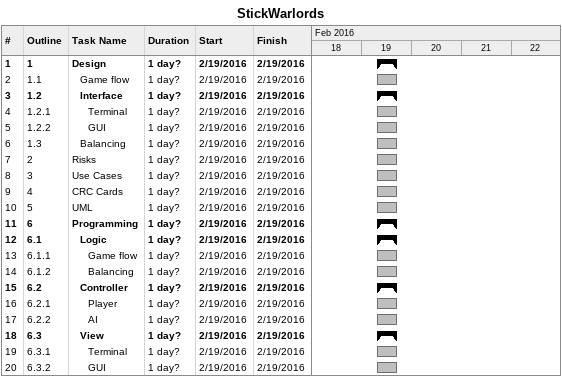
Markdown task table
StickWarlords

| ID | WBS | Task | Duration | Start | Finish |
|---|---|---|---|---|---|
| 1 | 1 | **Design** | 1d? | 2016-02-19 | 2016-02-19 |
| 2 | 1.1 | Game flow | 1d? | 2016-02-19 | 2016-02-19 |
| 3 | 1.2 | **Interface** | 1d? | 2016-02-19 | 2016-02-19 |
| 4 | 1.2.1 | Terminal | 1d? | 2016-02-19 | 2016-02-19 |
| 5 | 1.2.2 | GUI | 1d? | 2016-02-19 | 2016-02-19 |
| 6 | 1.3 | Balancing | 1d? | 2016-02-19 | 2016-02-19 |
| 7 | 2 | Risks | 1d? | 2016-02-19 | 2016-02-19 |
| 8 | 3 | Use Cases | 1d? | 2016-02-19 | 2016-02-19 |
| 9 | 4 | CRC Cards | 1d? | 2016-02-19 | 2016-02-19 |
| 10 | 5 | UML | 1d? | 2016-02-19 | 2016-02-19 |
| 11 | 6 | **Programming** | 1d? | 2016-02-19 | 2016-02-19 |
| 12 | 6.1 | **Logic** | 1d? | 2016-02-19 | 2016-02-19 |
| 13 | 6.1.1 | Game flow | 1d? | 2016-02-19 | 2016-02-19 |
| 14 | 6.1.2 | Balancing | 1d? | 2016-02-19 | 2016-02-19 |
| 15 | 6.2 | **Controller** | 1d? | 2016-02-19 | 2016-02-19 |
| 16 | 6.2.1 | Player | 1d? | 2016-02-19 | 2016-02-19 |
| 17 | 6.2.2 | AI | 1d? | 2016-02-19 | 2016-02-19 |
| 18 | 6.3 | **View** | 1d? | 2016-02-19 | 2016-02-19 |
| 19 | 6.3.1 | Terminal | 1d? | 2016-02-19 | 2016-02-19 |
| 20 | 6.3.2 | GUI | 1d? | 2016-02-19 | 2016-02-19 |
